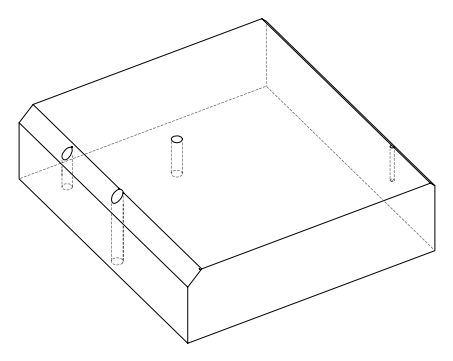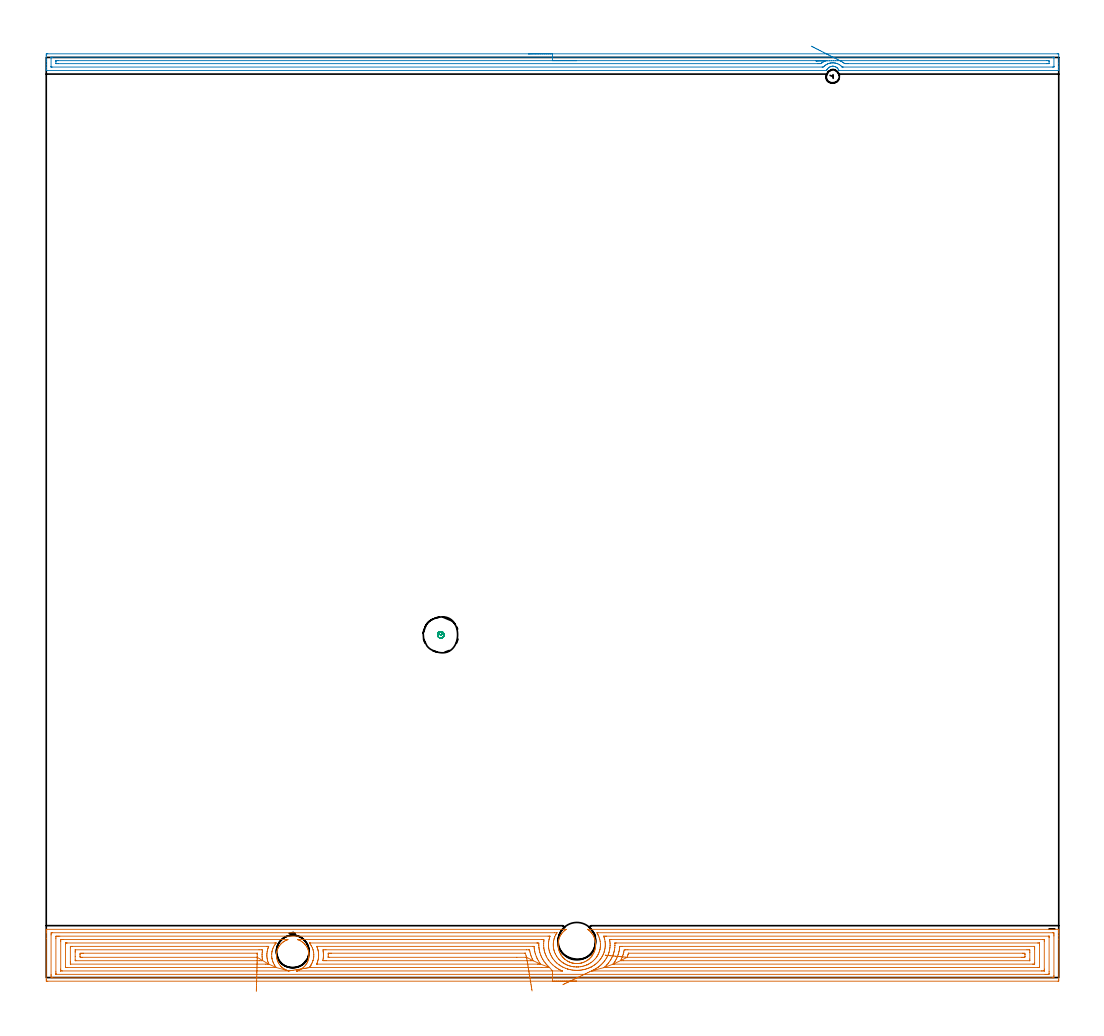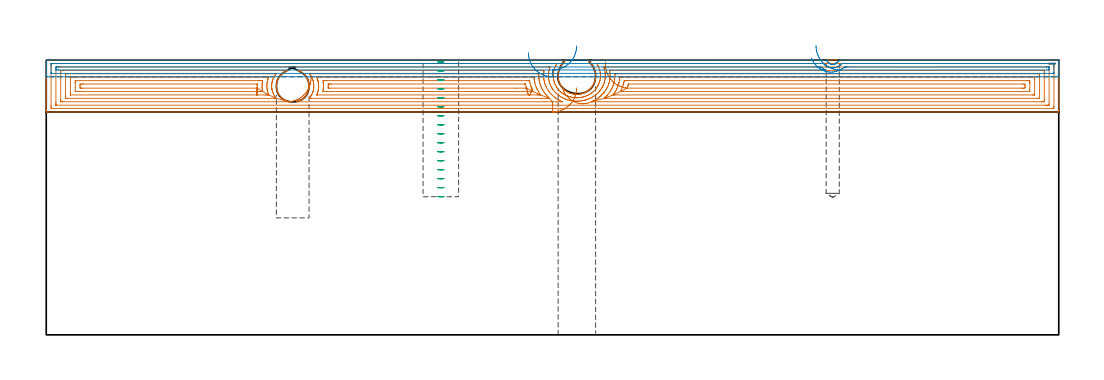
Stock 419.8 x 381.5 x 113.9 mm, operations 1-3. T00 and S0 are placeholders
(PLAN: 10 operations, 6 tool changes, 40.1 min)
(1 AREA_MILL | FG_CHAMFER_SURFACE | UGT0205_001 | 26.93 min | 96963 mm3)
(2 AREA_MILL_1 | FG_CHAMFER_SURFACE_1 | UGT0205_001 | 10.37 min | 9987 mm3)
(3 MILL_BLIND_HOLE_FROM_SOLID_MATERIAL | STEP1POCKET | UGT0201_130 | Spiral | 0.83 min | 9604 mm3)
(4 MILL_BLIND_HOLE_FROM_SOLID_MATERIAL_1 | STEP1POCKET_2 | UGT0201_130 | Spiral | 0.55 min | 7842 mm3)
(5 SPOT_DRILL | STEP1HOLE | NXT0321_9005460120000 | 0.03 min | 0 mm3)
(6 SPOT_DRILL_1 | STEP1POCKET_1 | NXT0321_9005460120000 | 0.03 min | 1 mm3)
(7 DRILL_BLIND_HOLE_INTO_CENTER | STEP1HOLE | UGT0301_450 | 0.04 min | 35 mm3)
(8 GUN_DRILL_THROUGH_HOLE | STEP1HOLE | UGT0307_002 | 0.57 min | 2970 mm3)
(9 SPADE_DRILL_TO_ENLARGE_THROUGH_HOLE | STEP1HOLE | UGT0306_006 | 0.49 min | 17273 mm3)
(10 DRILL_BLIND_HOLE_INTO_CENTER_1 | STEP1POCKET_1 | UGT0301_450 | 0.24 min | 1278 mm3)
(TOOL UGT0205_001 | Chamfer Mill 20 x 3 x 45 deg. | D20 FL50 Z2)
(TOOL UGT0201_130 | Carbide End Mill 12.0 | D12 FL15 Z4)
(TOOL NXT0321_9005460120000 | NC Spot Drill, 142deg, 12mm, Carbide, Uncoated | D12 PA142 FL30 Z2)
(TOOL UGT0301_450 | Carbide Drill 5.5 mm | D5.5 PA118 FL57 Z2)
(TOOL UGT0307_002 | Gun Drill 6 mm | D6 PA130 FL24 Z1)
(TOOL UGT0306_006 | Spade Drill 15.5mm | D15.5 PA132 FL10 Z2)
(OP 1 AREA_MILL)
G17 G21 G94 G90
T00 M6
G54
G17 G0 G90 X219.9 Y-1.5 S1061 M3
G43 Z123.9 H0
Z102.4
G94 G1 X219.862 Z101.528 F250.
X219.748 Z100.664
X219.559 Z99.812
X219.297 Z98.98
X218.963 Z98.174
X218.56 Z97.4
X218.092 Z96.664
X217.56 Z95.972
X216.971 Z95.329
X216.328 Z94.74
X215.636 Z94.209
X214.9 Z93.74
X214.126 Z93.337
X213.32 Z93.003
X212.488 Z92.741
X211.637 Z92.552
X210.772 Z92.438
X209.9 Z92.4
X0.631
X0.093 Y-1.495 Z92.403
X0.008 Y-1.492 Z92.406
X0. Y-0.96 Z92.938
Y16.169 Z110.065
Y18.572 Z112.467
Y19.304 Z113.203
Y19.555 Z113.454
X0.007 Y19.962 Z113.853
X0.01 Y19.997 Z113.888
X0.184 Y20. Z113.9
X215.266
X215.483 Y19.995 Z113.891
X215.499 Y19.982 Z113.877
X215.476 Y19.955 Z113.85
X215.266 Y19.796 Z113.696
X215.114 Y19.679 Z113.579
X214.816 Y19.427 Z113.327
X214.668 Y19.289 Z113.189
X214.519 Y19.148 Z113.048
X214.37 Y18.994 Z112.894
X214.052 Y18.635 Z112.535
X213.756 Y18.263 Z112.163
X213.476 Y17.868 Z111.768
X213.187 Y17.379 Z111.279
X212.961 Y16.941 Z110.841
X212.767 Y16.495 Z110.395
X212.582 Y16.003 Z109.903
X212.471 Y15.611 Z109.511
X212.367 Y15.171 Z109.071
X212.289 Y14.727 Z108.627
X212.238 Y14.286 Z108.186
X212.212 Y13.844 Z107.744
X212.211 Y13.401 Z107.301
X212.235 Y12.96 Z106.86
X212.283 Y12.517 Z106.417
X212.358 Y12.076 Z105.976
X212.46 Y11.634 Z105.534
X212.583 Y11.193 Z105.093
X212.75 Y10.747 Z104.647
X212.938 Y10.308 Z104.208
X213.164 Y9.861 Z103.761
X213.416 Y9.424 Z103.324
X213.476 Y9.33 Z103.23
X213.763 Y8.93 Z102.829
X214.069 Y8.542 Z102.439
X214.216 Y8.374 Z102.269
X214.227 Y8.362 Z102.258
X214.37 Y8.207 Z102.105
X214.669 Y7.918 Z101.813
X214.819 Y7.781 Z101.678
X214.954 Y7.657 Z101.555
X215.037 Y7.588 Z101.487
X215.107 Y7.53 Z101.429
X215.179 Y7.474 Z101.372
X215.263 Y7.408 Z101.307
X215.705 Y7.102 Z101.
X216.157 Y6.816 Z100.714
X216.234 Y6.773 Z100.672
X216.606 Y6.587 Z100.487
X216.639 Y6.571 Z100.47
X216.937 Y6.439 Z100.336
X217.051 Y6.387 Z100.285
X217.496 Y6.222 Z100.12
X217.681 Y6.165 Z100.064
X217.753 Y6.143 Z100.042
X217.949 Y6.086 Z99.978
X218.321 Y5.995 Z99.891
X218.391 Y5.978 Z99.875
X218.527 Y5.951 Z99.849
X218.843 Y5.891 Z99.786
X219.288 Y5.841 Z99.74
X219.733 Y5.813 Z99.71
X219.925 Z99.704
X219.944 Z99.703
X220.036 Y5.812
X220.04
X220.18 Y5.81 Z99.707
X220.437 Y5.826 Z99.718
X220.5 Y5.829 Z99.723
X220.627 Y5.837 Z99.729
X220.632
X221.155 Y5.891 Z99.786
X221.208 Y5.901 Z99.795
X221.521 Y5.961 Z99.853
X221.826 Y6.032 Z99.924
X221.969 Y6.064 Z99.958
X222.127 Y6.108 Z100.007
X222.42 Y6.195 Z100.09
X222.796 Y6.329 Z100.229
X222.865 Y6.354 Z100.253
X223.309 Y6.545 Z100.443
X223.537 Y6.66 Z100.559
X223.762 Y6.774 Z100.671
X224.203 Y7.036 Z100.935
X224.616 Y7.326 Z101.224
X224.63 Y7.336 Z101.234
X225.047 Y7.657 Z101.556
X225.096 Y7.699 Z101.598
X225.321 Y7.914 Z101.814
X225.524 Y8.11 Z102.01
X225.933 Y8.541 Z102.44
X225.99 Y8.607 Z102.506
X226.139 Y8.806 Z102.701
X226.27 Y8.98 Z102.872
X226.295 Y9.012 Z102.907
X226.322 Y9.05 Z102.949
X226.576 Y9.425 Z103.324
X226.884 Y9.938 Z103.838
X227.063 Y10.308 Z104.208
X227.25 Y10.747 Z104.647
X227.41 Y11.192 Z105.092
X227.54 Y11.632 Z105.532
X227.642 Y12.076 Z105.976
X227.717 Y12.517 Z106.417
X227.77 Y12.96 Z106.86
X227.778 Y13.049 Z106.949
X227.786 Y13.844 Z107.744
X227.778 Y14.151 Z108.051
X227.751 Y14.44 Z108.34
X227.713 Y14.727 Z108.627
X227.633 Y15.171 Z109.071
X227.528 Y15.611 Z109.511
X227.394 Y16.055 Z109.955
X227.234 Y16.495 Z110.395
X227.068 Y16.882 Z110.782
X226.884 Y17.263 Z111.163
X226.82 Y17.379 Z111.279
X226.544 Y17.826 Z111.726
X226.244 Y18.263 Z112.163
X225.99 Y18.593 Z112.493
X225.74 Y18.874 Z112.774
X225.478 Y19.147 Z113.047
X225.167 Y19.441 Z113.341
X224.992 Y19.589 Z113.489
X224.656 Y19.848 Z113.748
X224.609 Y19.885 Z113.785
X224.511 Y19.969 Z113.862
X224.481 Y19.997 Z113.889
X224.656 Y20. Z113.9
X419.616 Y19.994 Z113.894
X419.653 Z113.893
X419.719 Y19.995 Z113.89
X419.795 Y19.975 Z113.866
X419.8 Y19.973 Z113.864
Y19.555 Z113.454
Y19.304 Z113.203
Y18.572 Z112.467
Y17.318 Z111.215
Y15.908 Z109.804
Y-0.96 Z92.938
X419.798 Y-1.223 Z92.675
X419.79 Y-1.492 Z92.406
X419.519 Y-1.499 Z92.399
X209.9 Y-1.5 Z92.4
Y-0.086 Z93.814
X2.42 Y-0.085 Z93.815
X2.01 Y-0.072 Z93.828
X2.003 Y0.342 Z94.242
X2.001 Y0.816 Z94.716
X2. Y1.233 Z95.133
X2.001 Y17.684 Z111.584
X2.003 Y18.099 Z111.999
X2.01 Y18.572 Z112.472
X2.407 Y18.585 Z112.485
X2.42
X210.78 Y18.586 Z112.486
X211.677 Y18.584 Z112.484
X211.689 Y18.582 Z112.482
X211.726 Y18.572 Z112.472
X211.714 Y18.547 Z112.447
X211.689 Y18.502 Z112.402
X211.387 Y17.983 Z111.883
X211.226 Y17.684 Z111.584
X211.08 Y17.4 Z111.3
X210.812 Y16.796 Z110.696
X210.807 Y16.784 Z110.684
X210.794 Y16.751 Z110.651
X210.584 Y16.117 Z110.017
X210.526 Y15.908 Z109.808
X210.405 Y15.407 Z109.307
X210.336 Y15.021 Z108.921
X210.282 Y14.641 Z108.541
X210.237 Y14.133 Z108.033
X210.222 Y13.814 Z107.714
X210.228 Y13.245 Z107.145
X210.246 Y12.901 Z106.801
X210.306 Y12.357 Z106.257
X210.387 Y11.874 Z105.774
X210.481 Y11.469 Z105.369
X210.568 Y11.144 Z105.044
X210.715 Y10.661 Z104.561
X210.744 Y10.582 Z104.482
X210.794 Y10.448 Z104.348
X211.026 Y9.917 Z103.817
X211.135 Y9.694 Z103.594
X211.514 Y8.979 Z102.879
X211.621 Y8.806 Z102.706
X211.689 Y8.7 Z102.6
X212.024 Y8.246 Z102.146
X212.28 Y7.918 Z101.818
X212.416 Y7.753 Z101.653
X212.583 Y7.563 Z101.463
X212.848 Y7.293 Z101.193
X213.121 Y7.03 Z100.93
X213.477 Y6.712 Z100.612
X213.795 Y6.458 Z100.358
X214.237 Y6.143 Z100.043
X214.372 Y6.052 Z99.952
X214.633 Y5.883 Z99.783
X215.091 Y5.621 Z99.521
X215.266 Y5.529 Z99.429
X215.377 Y5.475 Z99.375
X215.853 Y5.255 Z99.155
X216.16 Y5.128 Z99.028
X216.37 Y5.046 Z98.946
X217.054 Y4.822 Z98.722
X217.254 Y4.763 Z98.663
X217.818 Y4.628 Z98.528
X217.949 Y4.6 Z98.5
X218.319 Y4.531 Z98.431
X218.738 Y4.471 Z98.371
X218.794 Y4.464 Z98.364
X218.843 Y4.46 Z98.36
X219.705 Y4.4 Z98.3
X219.737 Y4.399 Z98.299
X220.171 Y4.401 Z98.301
X220.585 Y4.414 Z98.314
X220.632 Y4.417 Z98.317
X221.401 Y4.491 Z98.391
X221.526 Y4.506 Z98.406
X222.162 Y4.624 Z98.524
X222.279 Y4.648 Z98.548
X222.42 Y4.683 Z98.583
X222.875 Y4.803 Z98.703
X223.315 Y4.935 Z98.835
X223.55 Y5.021 Z98.921
X224.157 Y5.255 Z99.155
X224.2 Y5.273 Z99.173
X224.209 Y5.277 Z99.177
X224.792 Y5.564 Z99.464
X225.103 Y5.731 Z99.631
X225.362 Y5.886 Z99.786
X225.761 Y6.143 Z100.043
X225.901 Y6.238 Z100.138
X225.998 Y6.307 Z100.207
X226.408 Y6.623 Z100.523
X226.567 Y6.748 Z100.648
X226.884 Y7.03 Z100.93
X226.892 Y7.038 Z100.938
X227.328 Y7.485 Z101.385
X227.735 Y7.918 Z101.818
X227.751 Y7.936 Z101.836
X227.759 Y7.946 Z101.846
X227.786 Y7.982 Z101.882
X228.131 Y8.463 Z102.363
X228.364 Y8.806 Z102.706
X228.487 Y8.998 Z102.898
X228.681 Y9.317 Z103.217
X228.81 Y9.565 Z103.465
X228.871 Y9.694 Z103.594
X229.086 Y10.179 Z104.079
X229.244 Y10.582 Z104.482
X229.331 Y10.824 Z104.724
X229.526 Y11.469 Z105.369
X229.536 Y11.508 Z105.408
X229.575 Y11.671 Z105.571
X229.682 Y12.251 Z106.151
X229.695 Y12.357 Z106.257
X229.769 Y13.052 Z106.952
X229.773 Y13.245 Z107.145
X229.778 Y13.932 Z107.832
X229.769 Y14.133 Z108.033
X229.693 Y14.904 Z108.804
X229.672 Y15.021 Z108.921
X229.575 Y15.529 Z109.429
X229.477 Y15.908 Z109.808
X229.44 Y16.042 Z109.942
X229.179 Y16.796 Z110.696
X228.894 Y17.472 Z111.372
X228.787 Y17.684 Z111.584
X228.681 Y17.889 Z111.789
X228.266 Y18.572 Z112.472
X228.667 Y18.585 Z112.485
X228.681
X417.372 Y18.579 Z112.479
X417.79 Y18.572 Z112.472
X417.797 Y18.158 Z112.058
X417.799 Y17.684 Z111.584
X417.8 Y17.267 Z111.167
X417.799 Y0.816 Z94.716
X417.797 Y0.401 Z94.301
X417.79 Y-0.072 Z93.828
X417.393 Y-0.085 Z93.815
X417.38
X209.9 Y-0.086 Z93.814
Y1.328 Z95.228
X4.209 Y1.329 Z95.229
X4.083 Y1.331 Z95.231
X4.038 Y1.333 Z95.233
X4.019 Y1.335 Z95.235
X4.01 Y1.359 Z95.259
X4.005 Y1.497 Z95.397
X4.002 Y1.704 Z95.604
X4. Y1.911 Z95.811
Y2.591 Z96.491
Y16.115 Z110.015
X4.005 Y16.796 Z110.696
X4.009 Y16.994 Z110.894
X4.029 Y17.165 Z111.065
X4.209 Y17.167 Z111.067
X4.726 Y17.17 Z111.07
X5.103 Y17.171 Z111.071
X5.619
X208.111
X208.63 Y17.169 Z111.069
X208.765 Y17.167 Z111.067
X208.869 Y17.163 Z111.063
X208.814 Y16.986 Z110.886
X208.6 Y16.311 Z110.211
X208.497 Y15.908 Z109.808
X208.424 Y15.598 Z109.498
X208.325 Y15.021 Z108.921
X208.298 Y14.836 Z108.736
X208.233 Y14.133 Z108.033
X208.226 Y14.019 Z107.919
X208.225 Y13.245 Z107.145
X208.227 Y13.13 Z107.03
X208.3 Y12.357 Z106.257
X208.325 Y12.146 Z106.046
X208.455 Y11.469 Z105.369
X208.563 Y11.03 Z104.93
X208.698 Y10.582 Z104.482
X208.774 Y10.344 Z104.244
X209.006 Y9.737 Z103.637
X209.024 Y9.694 Z103.594
X209.037 Y9.663 Z103.563
X209.313 Y9.104 Z103.004
X209.473 Y8.806 Z102.706
X209.626 Y8.528 Z102.428
X209.9 Y8.071 Z101.971
X210.01 Y7.918 Z101.818
X210.344 Y7.472 Z101.372
X210.697 Y7.03 Z100.93
X210.794 Y6.915 Z100.815
X211.174 Y6.519 Z100.419
X211.563 Y6.143 Z100.043
X211.689 Y6.029 Z99.929
X212.404 Y5.432 Z99.332
X212.583 Y5.307 Z99.207
X212.659 Y5.255 Z99.155
X213.152 Y4.931 Z98.831
X213.477 Y4.731 Z98.631
X214.133 Y4.367 Z98.267
X214.372 Y4.249 Z98.149
X214.598 Y4.142 Z98.042
X215.266 Y3.862 Z97.762
X216.052 Y3.586 Z97.486
X216.16 Y3.552 Z97.452
X216.398 Y3.479 Z97.379
X217.054 Y3.318 Z97.218
X217.266 Y3.269 Z97.169
X217.949 Y3.141 Z97.041
X218.341 Y3.09 Z96.99
X218.843 Y3.044 Z96.944
X219.315 Y3.011 Z96.911
X219.737 Y2.99 Z96.89
X220.233 Y2.987 Z96.887
X220.632 Y3.004 Z96.904
X221.078 Y3.036 Z96.936
X221.526 Y3.077 Z96.977
X221.893 Y3.115 Z97.015
X222.42 Y3.21 Z97.11
X222.649 Y3.253 Z97.153
X223.315 Y3.406 Z97.306
X223.374 Y3.42 Z97.32
X223.598 Y3.479 Z97.379
X224.064 Y3.623 Z97.523
X224.209 Y3.671 Z97.571
X224.717 Y3.863 Z97.763
X225.103 Y4.016 Z97.916
X225.349 Y4.123 Z98.023
X225.875 Y4.367 Z98.267
X225.957 Y4.408 Z98.308
X225.998 Y4.429 Z98.329
X226.526 Y4.73 Z98.63
X226.892 Y4.957 Z98.857
X227.072 Y5.076 Z98.976
X227.333 Y5.255 Z99.155
X227.594 Y5.445 Z99.345
X227.786 Y5.59 Z99.49
X228.095 Y5.836 Z99.736
X228.43 Y6.143 Z100.043
X228.681 Y6.383 Z100.283
X229.002 Y6.711 Z100.611
X229.299 Y7.03 Z100.93
X229.428 Y7.176 Z101.076
X229.575 Y7.354 Z101.254
X229.814 Y7.681 Z101.581
X229.981 Y7.918 Z101.818
X230.177 Y8.208 Z102.108
X230.469 Y8.672 Z102.572
X230.518 Y8.757 Z102.657
X230.544 Y8.806 Z102.706
X230.814 Y9.352 Z103.252
X230.967 Y9.694 Z103.594
X231.081 Y9.974 Z103.874
X231.309 Y10.582 Z104.482
X231.323 Y10.622 Z104.522
X231.363 Y10.758 Z104.658
X231.513 Y11.321 Z105.221
X231.546 Y11.469 Z105.369
X231.658 Y12.064 Z105.964
X231.7 Y12.357 Z106.257
X231.754 Y12.858 Z106.758
X231.77 Y13.245 Z107.145
X231.777 Y13.723 Z107.623
X231.769 Y14.133 Z108.033
X231.723 Y14.663 Z108.563
X231.681 Y15.021 Z108.921
X231.552 Y15.721 Z109.621
X231.505 Y15.908 Z109.808
X231.363 Y16.439 Z110.339
X231.245 Y16.796 Z110.696
X231.188 Y16.971 Z110.871
X231.16 Y17.079 Z110.979
X231.139 Y17.165 Z111.065
X231.175 Y17.166 Z111.066
X231.363 Y17.169 Z111.069
X231.88 Y17.171 Z111.071
X232.258
X415.715 Y17.165 Z111.065
X415.76 Y17.164 Z111.064
X415.784 Y17.161 Z111.061
X415.79 Y17.16 Z111.06
X415.792 Y17.141 Z111.041
X415.797 Y17.003 Z110.903
X415.799 Y16.796 Z110.696
X415.8 Y16.589 Z110.489
Y2.385 Z96.285
X415.795 Y1.704 Z95.604
X415.791 Y1.505 Z95.405
X415.771 Y1.335 Z95.235
X415.591 Y1.333 Z95.233
X415.074 Y1.33 Z95.23
X414.697 Y1.329 Z95.229
X414.181
X209.9 Y1.328 Z95.228
Y2.743 Z96.643
X104.077
X103.924 Y2.744 Z96.641
X103.829 Z96.642
X103.787 Y2.745 Z96.643
X103.819 Y2.761 Z96.658
X103.924 Y2.787 Z96.683
X103.974 Y2.798 Z96.695
X104.025 Y2.813 Z96.711
X104.419 Y2.934 Z96.831
X104.58 Y2.996 Z96.893
X104.793 Y3.078 Z96.974
X104.819 Y3.09 Z96.985
X105.051 Y3.189 Z97.089
X105.16 Y3.237 Z97.137
X105.266 Y3.291 Z97.19
X105.313 Y3.315 Z97.214
X105.765 Y3.583 Z97.48
X106.207 Y3.876 Z97.774
X106.522 Y4.121 Z98.02
X106.818 Y4.386 Z98.284
X107.101 Y4.662 Z98.561
X107.397 Y5.005 Z98.905
X107.708 Y5.416 Z99.316
X107.995 Y5.84 Z99.74
X108.022 Y5.889 Z99.789
X108.248 Y6.327 Z100.227
X108.449 Y6.773 Z100.673
X108.609 Y7.212 Z101.112
X108.738 Y7.656 Z101.556
X108.822 Y8.032 Z101.932
X108.889 Y8.41 Z102.31
X108.903 Y8.54 Z102.44
X108.934 Y8.982 Z102.882
X108.941 Y9.424 Z103.324
X108.923 Y9.808 Z103.708
X108.889 Y10.19 Z104.09
X108.87 Y10.308 Z104.208
X108.783 Y10.752 Z104.652
X108.67 Y11.192 Z105.092
X108.522 Y11.637 Z105.537
X108.344 Y12.076 Z105.976
X108.178 Y12.421 Z106.321
X107.995 Y12.76 Z106.66
X107.865 Y12.96 Z106.86
X107.54 Y13.41 Z107.31
X107.187 Y13.844 Z107.744
X107.101 Y13.94 Z107.84
X106.665 Y14.346 Z108.246
X106.21 Y14.727 Z108.627
X105.766 Y15.018 Z108.918
X105.313 Y15.282 Z109.182
X104.953 Y15.455 Z109.355
X104.586 Y15.611 Z109.511
X104.419 Y15.67 Z109.57
X104.371 Y15.686 Z109.586
X104.177 Y15.75 Z109.65
X104.371 Y15.756 Z109.656
X104.402 Y15.757 Z109.657
X205.581
X206.211 Y15.752 Z109.652
X206.323 Y15.75 Z109.65
X206.36 Y15.426 Z109.326
X206.307 Y15.021 Z108.921
X206.234 Y14.221 Z108.121
X206.231 Y14.133 Z108.033
X206.222 Y13.346 Z107.246
X206.226 Y13.245 Z107.145
X206.284 Y12.396 Z106.296
X206.288 Y12.357 Z106.257
X206.323 Y12.042 Z105.942
X206.43 Y11.469 Z105.369
X206.456 Y11.337 Z105.237
X206.653 Y10.582 Z104.482
X206.794 Y10.114 Z104.014
X206.955 Y9.694 Z103.594
X207.217 Y9.058 Z102.958
X207.337 Y8.806 Z102.706
X207.449 Y8.576 Z102.476
X207.82 Y7.918 Z101.818
X208.111 Y7.445 Z101.345
X208.414 Y7.03 Z100.93
X209.006 Y6.273 Z100.173
X209.123 Y6.143 Z100.043
X209.502 Y5.743 Z99.643
X209.9 Y5.35 Z99.25
X210.006 Y5.255 Z99.155
X210.794 Y4.597 Z98.497
X211.095 Y4.367 Z98.267
X211.689 Y3.963 Z97.863
X211.986 Y3.774 Z97.674
X212.481 Y3.479 Z97.379
X212.583 Y3.421 Z97.321
X212.716 Y3.348 Z97.248
X212.979 Y3.213 Z97.113
X213.477 Y2.973 Z96.873
X213.948 Y2.757 Z96.657
X213.96 Y2.749 Z96.649
X213.93 Y2.747 Z96.647
X213.859 Y2.745 Z96.645
X213.477 Y2.743 Z96.643
X213.325
X209.9
X208.656 Y4.164 Z98.064
X208.535 Y4.161 Z98.061
X208.322 Y4.158 Z98.058
X205.428 Y4.157 Z98.057
X109.737
X109.051 Y4.16 Z98.06
X109.047 Y4.163 Z98.063
X109.036 Y4.176 Z98.076
X109.178 Y4.367 Z98.267
X109.414 Y4.688 Z98.588
X109.737 Y5.14 Z99.04
X109.783 Y5.21 Z99.11
X109.808 Y5.255 Z99.155
X110.091 Y5.792 Z99.692
X110.254 Y6.143 Z100.043
X110.369 Y6.403 Z100.303
X110.596 Y7.03 Z100.93
X110.605 Y7.057 Z100.957
X110.632 Y7.147 Z101.047
X110.781 Y7.77 Z101.67
X110.81 Y7.918 Z101.818
X110.864 Y8.242 Z102.142
X110.898 Y8.542 Z102.442
X110.914 Y8.806 Z102.706
X110.93 Y9.397 Z103.297
X110.919 Y9.694 Z103.594
X110.867 Y10.348 Z104.248
X110.826 Y10.582 Z104.482
X110.632 Y11.468 Z105.368
X110.631 Y11.469 Z105.369
X110.445 Y11.999 Z105.899
X110.3 Y12.357 Z106.257
X110.025 Y12.959 Z106.859
X109.863 Y13.245 Z107.145
X109.737 Y13.453 Z107.353
X109.249 Y14.133 Z108.033
X109.141 Y14.282 Z108.182
X109.106 Y14.333 Z108.233
X109.105 Y14.336 Z108.236
X109.122 Y14.338 Z108.238
X109.173 Y14.341 Z108.241
X109.314 Y14.343 Z108.243
X109.526
X203.429 Y14.342 Z108.242
X203.64 Y14.34 Z108.24
X203.851 Y14.336 Z108.236
X204.226 Y14.323 Z108.223
X204.225 Y14.133 Z108.033
X204.224 Y13.553 Z107.453
X204.228 Y13.245 Z107.145
X204.266 Y12.623 Z106.523
X204.292 Y12.357 Z106.257
X204.328 Y12.021 Z105.921
X204.387 Y11.616 Z105.516
X204.415 Y11.469 Z105.369
X204.534 Y10.891 Z104.791
X204.613 Y10.582 Z104.482
X204.64 Y10.476 Z104.376
X204.886 Y9.694 Z103.594
X205.097 Y9.135 Z103.035
X205.24 Y8.806 Z102.706
X205.428 Y8.385 Z102.285
X205.674 Y7.918 Z101.818
X205.903 Y7.502 Z101.402
X206.185 Y7.03 Z100.93
X206.323 Y6.811 Z100.711
X206.824 Y6.143 Z100.043
X207.217 Y5.642 Z99.542
X207.558 Y5.255 Z99.155
X208.111 Y4.69 Z98.59
X208.656 Y4.164 Z98.064
X204.95 Y5.578 Z99.478
X204.822 Y5.576 Z99.476
X204.534 Y5.573 Z99.473
X204.215 Y5.571 Z99.471
X203.64
X112.42 Y5.572 Z99.472
X112.228 Y5.573 Z99.473
X112.159 Y5.575 Z99.475
X112.131 Y5.577 Z99.477
X112.366 Y6.196 Z100.096
X112.42 Y6.35 Z100.25
X112.583 Y6.868 Z100.768
X112.627 Y7.03 Z100.93
X112.76 Y7.581 Z101.481
X112.823 Y7.918 Z101.818
X112.882 Y8.348 Z102.248
X112.915 Y8.806 Z102.706
X112.926 Y9.192 Z103.092
X112.92 Y9.694 Z103.594
X112.891 Y10.114 Z104.014
X112.84 Y10.582 Z104.482
X112.724 Y11.168 Z105.068
X112.651 Y11.469 Z105.369
X112.603 Y11.66 Z105.56
X112.42 Y12.267 Z106.167
X112.388 Y12.357 Z106.257
X112.37 Y12.407 Z106.307
X112.272 Y12.652 Z106.552
X112.163 Y12.924 Z106.824
X112.17 Y12.925 Z106.825
X112.204 Y12.927 Z106.827
X112.276 Y12.928 Z106.828
X112.42 Y12.929 Z106.829
X201.851 Y12.928 Z106.828
X202.172 Y12.927 Z106.827
X202.215 Y12.924 Z106.824
X202.229 Y12.921 Z106.821
X202.232 Y12.912 Z106.812
X202.242 Y12.857 Z106.757
X202.289 Y12.357 Z106.257
X202.338 Y11.874 Z105.774
X202.404 Y11.469 Z105.369
X202.537 Y10.789 Z104.689
X202.588 Y10.582 Z104.482
X202.746 Y9.975 Z103.875
X202.831 Y9.694 Z103.594
X202.87 Y9.57 Z103.47
X203.158 Y8.806 Z102.706
X203.454 Y8.103 Z102.003
X203.542 Y7.918 Z101.818
X203.64 Y7.72 Z101.62
X204.016 Y7.03 Z100.93
X204.534 Y6.165 Z100.065
X204.55 Y6.143 Z100.043
X204.593 Y6.084 Z99.984
X204.95 Y5.578 Z99.478
X201.874 Y7. Z100.9
X201.851 Y6.992 Z100.892
X201.002 Y6.986 Z100.886
X200.957 Y6.985 Z100.885
X115.997
X115.146 Y6.988 Z100.888
X115.103 Y6.991 Z100.891
X114.675 Y7.03 Z100.93
X114.743 Y7.388 Z101.288
X114.832 Y7.918 Z101.818
X114.864 Y8.155 Z102.055
X114.915 Y8.806 Z102.706
X114.924 Y8.984 Z102.884
X114.92 Y9.694 Z103.594
X114.913 Y9.883 Z103.783
X114.846 Y10.582 Z104.482
X114.804 Y10.879 Z104.779
X114.694 Y11.469 Z105.369
X115.063 Y11.509 Z105.409
X115.103 Y11.511 Z105.411
X115.952 Y11.515 Z105.415
X199.168
X200.021 Y11.511 Z105.411
X200.063 Y11.508 Z105.408
X200.371 Y11.469 Z105.369
X200.454 Y11.081 Z104.981
X200.565 Y10.582 Z104.482
X200.725 Y9.924 Z103.824
X200.793 Y9.694 Z103.594
X200.957 Y9.152 Z103.052
X201.083 Y8.806 Z102.706
X201.156 Y8.608 Z102.508
X201.451 Y7.918 Z101.818
X201.574 Y7.636 Z101.536
X201.851 Y7.061 Z100.961
X201.874 Y7. Z100.9
X199.151 Y8.41 Z102.31
X199.144 Y8.406 Z102.306
X199.093 Y8.404 Z102.304
X198.682 Y8.401 Z102.301
X195.106 Y8.4 Z102.3
X117.301
X117.051 Y8.402 Z102.302
X116.93 Y8.405 Z102.305
X116.911 Y8.406 Z102.306
X116.908 Y8.423 Z102.323
X116.907 Y8.479 Z102.379
X116.912 Y8.584 Z102.484
X116.923 Y8.775 Z102.675
X116.924 Y8.806 Z102.706
X116.929 Y9.657 Z103.557
X116.915 Y10.02 Z103.92
Y10.075 Z103.975
X116.921 Y10.094 Z103.994
X116.968 Y10.095 Z103.995
X117.378 Y10.099 Z103.999
X117.786 Y10.1 Z104.
X118.271
X198.41
X198.52 Y10.099 Z103.999
X198.592 Y10.096 Z103.996
X198.628 Y10.094 Z103.994
X198.643 Y10.068 Z103.968
X198.949 Y9.024 Z102.924
X199.131 Y8.486 Z102.386
X199.149 Y8.422 Z102.322
X199.151 Y8.41 Z102.31
X199.256 Y7.771 Z101.725
X199.368 Y7.085 Z101.198
X199.487 Y6.356 Z100.734
X199.612 Y5.589 Z100.337
X199.742 Y4.792 Z100.008
X199.877 Y3.969 Z99.751
X200.014 Y3.127 Z99.568
X200.154 Y2.273 Z99.46
X200.295 Y1.413 Z99.428
X200.435 Y0.553 Z99.471
X200.574 Y-0.3 Z99.591
X200.711 Y-1.14 Z99.785
X200.845 Y-1.959 Z100.053
X200.975 Y-2.752 Z100.392
X201.099 Y-3.513 Z100.8
X201.217 Y-4.236 Z101.274
X201.328 Y-4.916 Z101.81
X201.431 Y-5.547 Z102.403
G0 X214.19 Y-2.95 Z101.849
G1 X214.534 Y-2.784 Z101.065
X214.938 Y-2.59 Z100.316
X215.399 Y-2.368 Z99.61
X215.914 Y-2.12 Z98.951
X216.479 Y-1.849 Z98.344
X217.09 Y-1.555 Z97.794
X217.741 Y-1.242 Z97.306
X218.428 Y-0.911 Z96.882
X219.146 Y-0.566 Z96.526
X219.889 Y-0.209 Z96.241
X220.652 Y0.158 Z96.029
X221.428 Y0.532 Z95.892
X222.212 Y0.909 Z95.83
X222.998 Y1.287 Z95.844
X223.78 Y1.663 Z95.934
X224.552 Y2.034 Z96.1
X225.308 Y2.398 Z96.339
X226.042 Y2.751 Z96.651
X226.07 Y2.765 Z96.665
X226.205 Y2.827 Z96.727
X226.409 Y2.919 Z96.819
X226.514 Y2.967 Z96.867
X226.704 Y3.057 Z96.957
X226.892 Y3.148 Z97.048
X227.113 Y3.26 Z97.16
X227.524 Y3.479 Z97.379
X227.692 Y3.573 Z97.473
X227.786 Y3.629 Z97.529
X228.241 Y3.916 Z97.816
X228.681 Y4.205 Z98.105
X228.776 Y4.272 Z98.172
X228.906 Y4.367 Z98.267
X229.284 Y4.656 Z98.556
X229.575 Y4.884 Z98.784
X229.774 Y5.058 Z98.958
X229.99 Y5.255 Z99.155
X230.234 Y5.488 Z99.388
X230.469 Y5.719 Z99.619
X230.677 Y5.936 Z99.836
X230.869 Y6.143 Z100.043
X231.102 Y6.402 Z100.302
X231.363 Y6.721 Z100.621
X231.496 Y6.899 Z100.799
X231.591 Y7.03 Z100.93
X231.862 Y7.423 Z101.323
X232.186 Y7.918 Z101.818
X232.214 Y7.962 Z101.862
X232.258 Y8.035 Z101.935
X232.527 Y8.539 Z102.439
X232.662 Y8.806 Z102.706
X232.816 Y9.139 Z103.039
X233.05 Y9.694 Z103.594
X233.079 Y9.766 Z103.666
X233.152 Y9.964 Z103.864
X233.304 Y10.431 Z104.331
X233.347 Y10.582 Z104.482
X233.493 Y11.131 Z105.031
X233.563 Y11.469 Z105.369
X233.64 Y11.873 Z105.773
X233.705 Y12.357 Z106.257
X233.739 Y12.663 Z106.563
X233.77 Y13.245 Z107.145
X233.776 Y13.513 Z107.413
X233.769 Y14.133 Z108.033
X233.75 Y14.428 Z108.328
X233.686 Y15.021 Z108.921
X233.629 Y15.435 Z109.335
X233.605 Y15.619 Z109.519
X233.593 Y15.75 Z109.65
X234.199 Y15.757 Z109.657
X413.067 Y15.751 Z109.651
X413.691 Y15.746 Z109.646
X413.758 Y15.744 Z109.644
X413.79 Y15.735 Z109.635
X413.792 Y15.684 Z109.584
X413.796 Y15.464 Z109.364
X413.8 Y15.023 Z108.923
Y3.482 Z97.382
X413.797 Y3.037 Z96.937
X413.793 Y2.816 Z96.716
X413.79 Y2.762 Z96.662
X413.781 Y2.749 Z96.649
X413.756 Y2.748 Z96.648
X413.648 Y2.745 Z96.645
X412.908 Y2.743 Z96.643
X412.756
X226.74
X226.361 Y2.744 Z96.644
X226.165 Y2.746 Z96.646
X226.063 Y2.749 Z96.649
X226.042 Y2.751 Z96.651
X231.35 Y4.163 Z98.063
X231.355 Y4.175 Z98.075
X231.363 Y4.188 Z98.088
X231.456 Y4.275 Z98.175
X231.552 Y4.367 Z98.267
X231.908 Y4.714 Z98.614
X232.258 Y5.059 Z98.959
X232.354 Y5.159 Z99.059
X232.442 Y5.255 Z99.155
X232.776 Y5.628 Z99.528
X233.152 Y6.083 Z99.983
X233.178 Y6.117 Z100.017
X233.196 Y6.143 Z100.043
X233.545 Y6.64 Z100.54
X233.81 Y7.03 Z100.93
X233.904 Y7.172 Z101.072
X234.046 Y7.399 Z101.299
X234.234 Y7.732 Z101.632
X234.334 Y7.918 Z101.818
X234.539 Y8.317 Z102.217
X234.766 Y8.806 Z102.706
X234.819 Y8.927 Z102.827
X234.941 Y9.218 Z103.118
X235.069 Y9.566 Z103.466
X235.112 Y9.694 Z103.594
X235.286 Y10.239 Z104.139
X235.381 Y10.582 Z104.482
X235.475 Y10.939 Z104.839
X235.584 Y11.469 Z105.369
X235.623 Y11.68 Z105.58
X235.716 Y12.357 Z106.257
X235.728 Y12.463 Z106.363
X235.777 Y13.245 Z107.145
X235.779 Y13.301 Z107.201
X235.778 Y14.133 Z108.033
Y14.189 Z108.089
X235.783 Y14.256 Z108.156
X235.791 Y14.336 Z108.236
X235.835 Y14.337 Z108.237
X236.519 Y14.342 Z108.242
X411.12 Y14.337 Z108.237
X411.325 Y14.336 Z108.236
X411.736 Y14.331 Z108.231
X411.785 Y14.33 Z108.23
X411.79 Y14.32 Z108.22
X411.795 Y14.288 Z108.188
X411.798 Y14.229 Z108.129
X411.799 Y14.133 Z108.033
X411.8 Y13.458 Z107.358
X411.799 Y4.58 Z98.48
X411.796 Y4.367 Z98.267
X411.79 Y4.199 Z98.099
X411.788 Y4.164 Z98.064
X411.684 Y4.161 Z98.061
X411.543 Y4.159 Z98.059
X411.331 Y4.157 Z98.057
X411.12
X231.575
X231.385 Y4.159 Z98.059
X231.363 Y4.161 Z98.061
X231.35 Y4.163 Z98.063
X235.05 Y5.578 Z99.478
X235.076 Y5.622 Z99.522
X235.129 Y5.703 Z99.603
X235.232 Y5.854 Z99.754
X235.429 Y6.143 Z100.043
X235.591 Y6.385 Z100.285
X235.835 Y6.761 Z100.661
X235.936 Y6.931 Z100.831
X235.992 Y7.03 Z100.93
X236.249 Y7.507 Z101.407
X236.459 Y7.918 Z101.818
X236.547 Y8.1 Z102.
X236.729 Y8.502 Z102.402
X236.817 Y8.719 Z102.619
X236.851 Y8.806 Z102.706
X237.055 Y9.371 Z103.271
X237.162 Y9.694 Z103.594
X237.27 Y10.045 Z103.945
X237.418 Y10.582 Z104.482
X237.459 Y10.745 Z104.645
X237.609 Y11.469 Z105.369
X237.611 Y11.482 Z105.382
X237.624 Y11.558 Z105.458
X237.715 Y12.267 Z106.167
X237.772 Y12.913 Z106.813
X237.949 Y12.922 Z106.822
X238.518 Y12.926 Z106.826
X238.837 Y12.928 Z106.828
X409.656 Y12.922 Z106.822
X409.737 Y12.921 Z106.821
X409.776 Y12.918 Z106.818
X409.789 Y12.916 Z106.816
X409.791 Y12.907 Z106.807
X409.798 Y12.782 Z106.682
X409.8 Y12.357 Z106.257
Y11.892 Z105.792
Y6.143 Z100.043
X409.798 Y5.679 Z99.579
X409.793 Y5.611 Z99.511
X409.789 Y5.578 Z99.478
X409.762 Y5.576 Z99.476
X409.619 Y5.574 Z99.474
X409.331 Y5.572 Z99.472
X409.012 Y5.571 Z99.471
X235.516
X235.241 Y5.573 Z99.473
X235.05 Y5.578 Z99.478
X238.153 Y7.03 Z100.93
X238.269 Y7.278 Z101.178
X238.518 Y7.808 Z101.708
X238.552 Y7.885 Z101.785
X238.566 Y7.918 Z101.818
X238.807 Y8.519 Z102.419
X238.915 Y8.806 Z102.706
X239.043 Y9.172 Z103.072
X239.212 Y9.694 Z103.594
X239.258 Y9.847 Z103.747
X239.412 Y10.406 Z104.306
X239.445 Y10.549 Z104.449
X239.452 Y10.582 Z104.482
X239.594 Y11.289 Z105.189
X239.631 Y11.469 Z105.369
X240.265 Y11.511 Z105.411
X240.307 Y11.512 Z105.412
X241.156 Y11.514 Z105.414
X406.648 Y11.509 Z105.409
X407.506 Y11.505 Z105.405
X407.542 Y11.502 Z105.402
X407.79 Y11.469 Z105.369
X407.796 Y11.218 Z105.118
X407.799 Y10.582 Z104.482
X407.8 Y10.326 Z104.226
X407.799 Y7.663 Z101.563
X407.792 Y7.03 Z100.93
X407.79 Y7.001 Z100.901
X407.78 Y6.992 Z100.892
X407.724 Y6.989 Z100.889
X407.633 Y6.986 Z100.886
X239.412 Y6.985 Z100.885
X238.56 Y6.988 Z100.888
X238.518 Y6.991 Z100.891
X238.153 Y7.03 Z100.93
X240.853 Y8.406 Z102.306
X240.873 Y8.474 Z102.374
X241.036 Y8.97 Z102.87
X241.201 Y9.491 Z103.391
X241.257 Y9.694 Z103.594
X241.364 Y10.059 Z103.959
X241.376 Y10.093 Z103.993
X241.441 Y10.096 Z103.996
X241.55 Y10.099 Z103.999
X404.86 Y10.094 Z103.994
X405.353 Y10.092 Z103.992
X405.754 Y10.087 Z103.987
X405.796 Y9.694 Z103.594
X405.799 Y9.649 Z103.549
Y8.806 Z102.706
X405.797 Y8.763 Z102.663
X405.754 Y8.407 Z102.307
X405.267 Y8.402 Z102.302
X404.86 Y8.4 Z102.3
X404.375
X241.064
X240.955 Y8.401 Z102.301
X240.883 Y8.403 Z102.303
X240.853 Y8.406 Z102.306
X239.992 Y8.486 Z102.425
X239.145 Y8.566 Z102.618
X238.318 Y8.643 Z102.885
X237.517 Y8.717 Z103.223
X236.749 Y8.789 Z103.63
X236.019 Y8.857 Z104.103
X235.333 Y8.921 Z104.637
X234.695 Y8.981 Z105.23
X234.112 Y9.035 Z105.877
X233.587 Y9.084 Z106.572
X233.124 Y9.127 Z107.31
X232.727 Y9.164 Z108.086
X232.399 Y9.195 Z108.894
X232.142 Y9.219 Z109.727
X231.959 Y9.236 Z110.58
X231.85 Y9.246 Z111.445
X231.817 Y9.249 Z112.317
X231.859 Y9.245 Z113.188
G0 Z123.9
X109.778 Y4.244
Z107.328
G1 X109.801 Y4.248 Z106.456
X109.75 Y4.24 Z105.586
X109.624 Y4.219 Z104.723
X109.424 Y4.186 Z103.874
X109.152 Y4.142 Z103.046
X108.81 Y4.086 Z102.246
X108.4 Y4.018 Z101.479
X107.926 Y3.94 Z100.751
X107.391 Y3.853 Z100.067
X106.799 Y3.755 Z99.433
X106.155 Y3.65 Z98.855
X105.464 Y3.536 Z98.335
X104.73 Y3.416 Z97.878
X103.96 Y3.289 Z97.488
X103.16 Y3.158 Z97.167
X102.335 Y3.022 Z96.918
X101.491 Y2.884 Z96.743
X100.636 Y2.743 Z96.643
X6.739
X6.106 Y2.745 Z96.645
X6.035 Y2.747 Z96.647
X6.017 Y2.749 Z96.649
X6.01 Y2.762 Z96.662
X6.007 Y2.816 Z96.716
X6.002 Y3.036 Z96.936
X6. Y3.477 Z97.377
Y15.018 Z108.918
X6.003 Y15.463 Z109.363
X6.007 Y15.684 Z109.584
X6.01 Y15.738 Z109.638
X6.019 Y15.751 Z109.651
X6.044 Y15.752 Z109.652
X6.152 Y15.755 Z109.655
X6.892 Y15.757 Z109.657
X7.044
X99.93
X100.055 Y15.755 Z109.655
X100.222 Y15.75 Z109.65
X100.1 Y15.709 Z109.609
X99.949 Y15.66 Z109.56
X99.814 Y15.611 Z109.511
X99.431 Y15.448 Z109.348
X99.056 Y15.266 Z109.166
X98.617 Y15.008 Z108.908
X98.19 Y14.727 Z108.627
X98.162 Y14.706 Z108.606
X97.704 Y14.318 Z108.218
X97.268 Y13.905 Z107.805
X97.212 Y13.844 Z107.744
X96.86 Y13.41 Z107.31
X96.537 Y12.96 Z106.86
X96.374 Y12.703 Z106.603
X96.059 Y12.076 Z105.976
X95.878 Y11.637 Z105.537
X95.73 Y11.192 Z105.092
X95.617 Y10.752 Z104.652
X95.534 Y10.308 Z104.208
X95.48 Y9.911 Z103.811
X95.46 Y9.424 Z103.324
X95.462 Y9.056 Z102.956
X95.48 Y8.689 Z102.589
X95.497 Y8.54 Z102.44
X95.567 Y8.097 Z101.997
X95.663 Y7.656 Z101.556
X95.791 Y7.212 Z101.112
X95.951 Y6.773 Z100.673
X96.15 Y6.33 Z100.23
X96.378 Y5.889 Z99.789
X96.677 Y5.44 Z99.34
X96.999 Y5.005 Z98.904
X97.13 Y4.849 Z98.748
X97.268 Y4.695 Z98.595
X97.565 Y4.402 Z98.301
X97.664 Y4.313 Z98.212
X97.878 Y4.121 Z98.02
X98.162 Y3.898 Z97.797
X98.603 Y3.602 Z97.501
X99.056 Y3.332 Z97.23
X99.15 Y3.284 Z97.183
X99.24 Y3.238 Z97.136
X99.592 Y3.083 Z96.981
X99.949 Y2.941 Z96.836
X100.394 Y2.805 Z96.705
X100.636 Y2.743 Z96.643
X100.511 Y2.777 Z96.676
X100.394 Y2.805 Z96.705
X100.285 Y2.838 Z96.737
X99.9 Y2.944 Z96.839
X99.761 Y2.98 Z96.879
X99.751 Y2.982 Z96.881
X95.364 Y4.164 Z98.064
X94.958 Y4.159 Z98.059
X94.745 Y4.158 Z98.058
X8.68 Y4.157 Z98.057
X8.469 Y4.159 Z98.059
X8.046 Y4.164 Z98.064
X8.009 Y4.167 Z98.067
X8.006 Y4.179 Z98.079
X8.003 Y4.211 Z98.111
X8.001 Y4.271 Z98.171
X8. Y4.367 Z98.267
X8.001 Y13.92 Z107.82
X8.004 Y14.133 Z108.033
X8.01 Y14.301 Z108.201
X8.012 Y14.336 Z108.236
X8.116 Y14.339 Z108.239
X8.257 Y14.341 Z108.241
X8.469 Y14.343 Z108.243
X8.68
X94.534
X95.218 Y14.342 Z108.242
X95.249 Y14.34 Z108.24
X95.258 Y14.338 Z108.238
X95.286 Y14.326 Z108.226
X94.892 Y13.778 Z107.678
X94.527 Y13.245 Z107.145
X94.237 Y12.653 Z106.553
X94.102 Y12.357 Z106.257
X93.968 Y12.032 Z105.932
X93.778 Y11.469 Z105.369
X93.745 Y11.365 Z105.265
X93.64 Y10.963 Z104.863
X93.58 Y10.641 Z104.541
X93.572 Y10.582 Z104.482
X93.484 Y9.848 Z103.748
X93.475 Y9.694 Z103.594
X93.469 Y9.525 Z103.425
X93.483 Y8.806 Z102.706
X93.513 Y8.431 Z102.331
X93.574 Y7.983 Z101.883
X93.587 Y7.918 Z101.818
X93.64 Y7.659 Z101.559
X93.812 Y7.03 Z100.93
X93.884 Y6.788 Z100.688
X94.032 Y6.398 Z100.298
X94.145 Y6.143 Z100.043
X94.268 Y5.872 Z99.772
X94.534 Y5.346 Z99.246
X94.592 Y5.255 Z99.155
X94.698 Y5.092 Z98.992
X95.364 Y4.164 Z98.064
X92.27 Y5.578 Z99.478
X92.139 Y5.576 Z99.476
X91.851 Y5.573 Z99.473
X91.532 Y5.571 Z99.471
X90.957
X10.15
X10.065 Y5.573 Z99.473
X10.024 Y5.576 Z99.476
X10.011 Y5.578 Z99.478
X10.009 Y5.588 Z99.488
X10.002 Y5.719 Z99.619
X10. Y6.143 Z100.043
Y6.608 Z100.508
Y12.357 Z106.257
X10.002 Y12.821 Z106.721
X10.007 Y12.889 Z106.789
X10.011 Y12.922 Z106.822
X10.038 Y12.923 Z106.823
X10.181 Y12.926 Z106.826
X10.469 Y12.928 Z106.828
X10.788 Y12.929 Z106.829
X91.276
X91.851 Y12.927 Z106.827
X92.174 Y12.924 Z106.824
X92.23 Y12.922 Z106.822
X92.218 Y12.881 Z106.781
X92.019 Y12.357 Z106.257
X91.974 Y12.235 Z106.135
X91.851 Y11.876 Z105.776
X91.762 Y11.558 Z105.458
X91.741 Y11.469 Z105.369
X91.606 Y10.825 Z104.725
X91.57 Y10.582 Z104.482
X91.502 Y10.04 Z103.94
X91.479 Y9.694 Z103.594
X91.475 Y9.18 Z103.08
X91.483 Y8.806 Z102.706
X91.53 Y8.237 Z102.137
X91.581 Y7.918 Z101.818
X91.642 Y7.584 Z101.484
X91.742 Y7.139 Z101.039
X91.77 Y7.03 Z100.93
X91.851 Y6.726 Z100.626
X92.06 Y6.143 Z100.043
X92.186 Y5.81 Z99.71
X92.27 Y5.578 Z99.478
X89.727 Y7.03 Z100.93
X89.21 Y6.989 Z100.889
X89.168 Y6.988 Z100.888
X88.319 Y6.985 Z100.885
X12.258 Y6.986 Z100.886
X12.212 Y6.987 Z100.887
X12.122 Y6.992 Z100.892
X12.01 Y7. Z100.9
X12.008 Y7.03 Z100.93
X12.002 Y7.284 Z101.184
X12. Y8.806 Z102.706
Y10.582 Z104.482
X12.001 Y10.837 Z104.737
X12.008 Y11.469 Z105.369
X12.01 Y11.499 Z105.399
X12.02 Y11.508 Z105.408
X12.076 Y11.511 Z105.411
X12.167 Y11.514 Z105.414
X88.228 Y11.515 Z105.415
X89.125 Y11.512 Z105.412
X89.168 Y11.51 Z105.41
X89.702 Y11.469 Z105.369
X89.624 Y11.017 Z104.917
X89.562 Y10.582 Z104.482
X89.519 Y10.234 Z104.134
X89.479 Y9.694 Z103.594
X89.474 Y9.39 Z103.29
X89.483 Y8.806 Z102.706
X89.505 Y8.471 Z102.371
X89.569 Y7.918 Z101.818
X89.647 Y7.443 Z101.343
X89.727 Y7.03 Z100.93
X87.484 Y8.405 Z102.305
X87.473 Y8.403 Z102.303
X87.438 Y8.4 Z102.3
X14.94
X14.453 Y8.402 Z102.302
X14.046 Y8.407 Z102.307
X14.004 Y8.806 Z102.706
X14.001 Y8.851 Z102.751
Y9.694 Z103.594
X14.003 Y9.737 Z103.637
X14.046 Y10.093 Z103.993
X14.533 Y10.098 Z103.998
X14.94 Y10.1 Z104.
X15.425
X87.438
X87.473 Y10.097 Z103.997
X87.484 Y10.095 Z103.995
Y10.026 Z103.926
X87.472 Y9.694 Z103.594
X87.47 Y9.604 Z103.504
X87.477 Y8.806 Z102.706
X87.479 Y8.709 Z102.609
X87.486 Y8.462 Z102.362
X87.484 Y8.405 Z102.305
X87.467 Y7.762 Z101.716
X87.449 Y7.07 Z101.185
X87.429 Y6.334 Z100.716
X87.408 Y5.561 Z100.313
X87.387 Y4.755 Z99.98
X87.364 Y3.923 Z99.718
X87.342 Y3.072 Z99.529
X87.319 Y2.207 Z99.415
X87.295 Y1.336 Z99.377
X87.272 Y0.465 Z99.416
X87.249 Y-0.4 Z99.53
X87.226 Y-1.251 Z99.719
X87.204 Y-2.083 Z99.981
X87.182 Y-2.889 Z100.315
X87.162 Y-3.662 Z100.718
X87.142 Y-4.397 Z101.187
X87.123 Y-5.089 Z101.718
X87.106 Y-5.732 Z102.308
G0 Z123.9
M5
M2
(OP 2 AREA_MILL_1)
G17 G21 G94 G90
T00 M6
G54
G17 G0 G90 X199.9 Y383. S1061 M3
G43 Z123.9 H0
Z117.
G94 G1 X199.938 Z116.129 F250.
X200.052 Z115.264
X200.241 Z114.412
X200.503 Z113.58
X200.837 Z112.774
X201.24 Z112.
X201.709 Z111.264
X202.24 Z110.572
X202.829 Z109.929
X203.472 Z109.34
X204.164 Z108.809
X204.9 Z108.34
X205.674 Z107.937
X206.48 Z107.603
X207.312 Z107.341
X208.164 Z107.152
X209.028 Z107.038
X209.9 Z107.
X419.169 Y382.999 Z107.001
X419.555 Y382.997 Z107.002
X419.79 Y382.992 Z107.005
X419.8 Y382.618 Z107.379
Y379.112 Z110.883
Y377.72 Z112.276
Y377.359 Z112.636
Y376.636 Z113.364
Y376.415 Z113.585
X419.798 Y376.256 Z113.737
X419.79 Y376.102 Z113.889
X419.616 Y376.1 Z113.9
X328.843
X328.67 Y376.103 Z113.889
X328.619 Y376.19 Z113.804
X328.525 Y376.372 Z113.626
X328.513 Y376.396 Z113.602
X328.292 Y376.744 Z113.255
X328.105 Y376.969 Z113.031
X327.949 Y377.125 Z112.874
X327.896 Y377.178 Z112.821
X327.734 Y377.307 Z112.693
X327.647 Y377.364 Z112.636
X327.564 Y377.417 Z112.58
X327.502 Y377.45 Z112.546
X327.202 Y377.614 Z112.384
X327.002 Y377.691 Z112.308
X326.782 Y377.757 Z112.243
X326.56 Y377.804 Z112.195
X326.336 Y377.833 Z112.16
X326.332
X326.231 Y377.842 Z112.153
X326.223 Y377.843 Z112.152
X326.16 Y377.841 Z112.148
X326.116 Y377.842 Z112.151
X326.104
X325.999 Y377.841 Z112.148
X325.88 Y377.835 Z112.16
X325.803 Y377.824 Z112.17
X325.656 Y377.806 Z112.192
X325.434 Y377.759 Z112.237
X325.214 Y377.695 Z112.301
X325.039 Y377.63 Z112.37
X324.998 Y377.614 Z112.385
X324.646 Y377.42 Z112.576
X324.32 Y377.188 Z112.812
X324.102 Y376.976 Z113.024
X323.908 Y376.744 Z113.256
X323.775 Y376.539 Z113.46
X323.687 Y376.403 Z113.596
X323.631 Y376.297 Z113.703
X323.593 Y376.225 Z113.774
X323.559 Y376.15 Z113.848
X323.531 Y376.105 Z113.892
X323.477 Y376.1 Z113.9
X0.184
X0.01 Y376.103 Z113.889
X0. Y376.257 Z113.736
Y376.415 Z113.585
Y376.636 Z113.364
Y377.359 Z112.636
Y378.596 Z111.4
Y379.988 Z110.007
Y380.607 Z109.389
Y382.36 Z107.637
X0.003 Y382.618 Z107.379
X0.01 Y382.992 Z107.005
X0.245 Y382.997 Z107.002
X0.631 Y383. Z107.
X209.9
Y381.586 Z108.414
X417.38 Y381.585 Z108.415
X417.54 Y381.584 Z108.416
X417.74 Y381.58 Z108.42
X417.783 Y381.579 Z108.421
X417.79 Y381.554 Z108.446
X417.794 Y381.519 Z108.481
X417.799 Y381.33 Z108.67
Y377.824 Z112.176
X417.796 Y377.686 Z112.314
X417.79 Y377.577 Z112.423
X417.784 Y377.521 Z112.479
X417.221 Y377.515 Z112.485
X330.472
X330.106 Y377.519 Z112.481
X330.015 Y377.521 Z112.479
X329.971 Y377.528 Z112.472
X329.902 Y377.603 Z112.397
X329.738 Y377.777 Z112.223
X329.503 Y378.008 Z111.992
X329.23 Y378.235 Z111.765
X328.843 Y378.497 Z111.503
X328.259 Y378.808 Z111.192
X327.949 Y378.929 Z111.071
X327.336 Y379.112 Z110.888
X327.055 Y379.17 Z110.83
X326.982 Y379.183 Z110.817
X326.539 Y379.236 Z110.764
X326.16 Y379.254 Z110.746
X326.015
X325.648 Y379.235 Z110.765
X325.266 Y379.189 Z110.811
X325.198 Y379.178 Z110.822
X324.854 Y379.112 Z110.888
X324.475 Y379.01 Z110.99
X324.446 Y379.002 Z110.998
X324.413 Y378.991 Z111.009
X324.372 Y378.977 Z111.023
X324.058 Y378.855 Z111.145
X323.838 Y378.758 Z111.242
X323.477 Y378.562 Z111.438
X323.27 Y378.439 Z111.561
X322.985 Y378.235 Z111.765
X322.76 Y378.062 Z111.938
X322.583 Y377.895 Z112.105
X322.21 Y377.521 Z112.479
X321.849 Y377.516 Z112.484
X321.689 Y377.515 Z112.485
X2.42
X2.26 Y377.516 Z112.484
X2.06 Y377.52 Z112.48
X2.017 Y377.521 Z112.479
X2.01 Y377.546 Z112.454
X2.006 Y377.581 Z112.419
X2.001 Y377.769 Z112.231
Y381.276 Z108.724
X2.004 Y381.414 Z108.586
X2.01 Y381.523 Z108.477
X2.016 Y381.579 Z108.421
X2.579 Y381.585 Z108.415
X209.9 Y381.586 Z108.414
Y380.171 Z109.829
X322.583
X322.77 Y380.17 Z109.83
X323.144 Y380.166 Z109.834
X323.217 Y380.165 Z109.835
X322.833 Y379.988 Z110.012
X322.666 Y379.907 Z110.093
X322.583 Y379.864 Z110.136
X322.096 Y379.589 Z110.411
X321.689 Y379.322 Z110.678
X321.564 Y379.234 Z110.766
X321.397 Y379.112 Z110.888
X321.163 Y378.936 Z111.064
X320.978 Y378.932 Z111.068
X320.794 Y378.93 Z111.07
X320.087 Y378.929 Z111.071
X319.9 Y378.928 Z111.072
X5.103 Y378.929 Z111.071
X4.394 Y378.93 Z111.07
X4.209 Y378.932 Z111.068
X4.031 Y378.935 Z111.065
X4.01 Y379.112 Z110.888
X4.001 Y379.785 Z110.215
Y379.988 Z110.012
X4.003 Y380.09 Z109.91
X4.007 Y380.141 Z109.859
X4.01 Y380.162 Z109.838
X4.028 Y380.165 Z109.835
X4.209 Y380.168 Z109.832
X4.916 Y380.171 Z109.829
X5.103
X209.9
X210.772 Z109.867
X211.637 Z109.98
X212.488 Z110.169
X213.32 Z110.432
X214.126 Z110.765
X214.9 Z111.168
X215.636 Z111.637
X216.328 Z112.168
X216.971 Z112.757
X217.56 Z113.401
X218.092 Z114.093
X218.56 Z114.829
X218.963 Z115.602
X219.297 Z116.408
X219.559 Z117.24
X219.748 Z118.092
X219.862 Z118.957
X219.9 Z119.829
G0 Z123.9
X319.157 Y380.032
Z119.968
G1 X319.184 Y380.033 Z119.096
X319.286 Y380.034 Z118.23
X319.463 Y380.037 Z117.376
X319.714 Y380.04 Z116.54
X320.037 Y380.044 Z115.73
X320.43 Y380.049 Z114.951
X320.889 Y380.056 Z114.209
X321.41 Y380.063 Z113.51
X321.991 Y380.07 Z112.859
X322.626 Y380.079 Z112.261
X323.311 Y380.088 Z111.721
X324.04 Y380.098 Z111.242
X324.809 Y380.108 Z110.829
X325.61 Y380.119 Z110.484
X326.438 Y380.13 Z110.211
X327.287 Y380.141 Z110.011
X328.151 Y380.153 Z109.885
X329.022 Y380.164 Z109.836
X329.364 Y380.169 Z109.831
X329.551 Y380.171 Z109.829
X414.697
X415.406 Y380.17 Z109.83
X415.591 Y380.168 Z109.832
X415.769 Y380.165 Z109.835
X415.79 Y379.988 Z110.012
X415.796 Y379.787 Z110.213
X415.799 Y379.112 Z110.888
X415.797 Y379.009 Z110.991
X415.793 Y378.959 Z111.041
X415.791 Y378.938 Z111.062
X415.772 Y378.935 Z111.065
X415.591 Y378.932 Z111.068
X414.884 Y378.929 Z111.071
X414.697 Y378.928 Z111.072
X332.42 Y378.929 Z111.071
X331.712 Y378.93 Z111.07
X331.526 Y378.932 Z111.068
X331.34 Y378.936 Z111.064
X331.02 Y378.952 Z111.048
X330.81 Y379.112 Z110.888
X330.632 Y379.243 Z110.757
X330.183 Y379.552 Z110.448
X329.738 Y379.793 Z110.207
X329.368 Y379.988 Z110.012
X329.022 Y380.164 Z109.836
X328.3 Y380.532 Z109.51
X327.556 Y380.91 Z109.257
X326.795 Y381.297 Z109.077
X326.023 Y381.69 Z108.972
X325.246 Y382.086 Z108.943
X324.47 Y382.481 Z108.99
X323.7 Y382.872 Z109.113
X322.943 Y383.258 Z109.311
X322.204 Y383.634 Z109.582
X321.489 Y383.998 Z109.925
X320.803 Y384.347 Z110.336
X320.152 Y384.678 Z110.812
X319.54 Y384.989 Z111.35
X318.972 Y385.278 Z111.947
X318.453 Y385.543 Z112.596
X317.986 Y385.78 Z113.294
X317.575 Y385.989 Z114.034
X317.224 Y386.168 Z114.812
G0 Z123.9
M5
M2
(OP 3 MILL_BLIND_HOLE_FROM_SOLID_MATERIAL)
G17 G21 G94 G90
T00 M6
G54
G17 G0 G90 X163.6 Y142.1 S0 M3
G43 Z123.9 H0
Z113.175
G94 G3 X164.275 Y142.775 R0.675 F250.
X163.6 Y143.45 R0.675
X162.25 Y142.1 R1.35
X163.6 Y143.45 R-1.35
X162.925 Y142.775 R0.675
X163.6 Y142.1 R0.675
G0 Z109.45
G3 X164.275 Y142.775 R0.675
X163.6 Y143.45 R0.675
X162.25 Y142.1 R1.35
X163.6 Y143.45 R-1.35
X162.925 Y142.775 R0.675
X163.6 Y142.1 R0.675
G0 Z105.725
G3 X164.275 Y142.775 R0.675
X163.6 Y143.45 R0.675
X162.25 Y142.1 R1.35
X163.6 Y143.45 R-1.35
X162.925 Y142.775 R0.675
X163.6 Y142.1 R0.675
G0 Z102.
G3 X164.275 Y142.775 R0.675
X163.6 Y143.45 R0.675
X162.25 Y142.1 R1.35
X163.6 Y143.45 R-1.35
X162.925 Y142.775 R0.675
X163.6 Y142.1 R0.675
G0 Z98.275
G3 X164.275 Y142.775 R0.675
X163.6 Y143.45 R0.675
X162.25 Y142.1 R1.35
X163.6 Y143.45 R-1.35
X162.925 Y142.775 R0.675
X163.6 Y142.1 R0.675
G0 Z94.55
G3 X164.275 Y142.775 R0.675
X163.6 Y143.45 R0.675
X162.25 Y142.1 R1.35
X163.6 Y143.45 R-1.35
X162.925 Y142.775 R0.675
X163.6 Y142.1 R0.675
G0 Z90.825
G3 X164.275 Y142.775 R0.675
X163.6 Y143.45 R0.675
X162.25 Y142.1 R1.35
X163.6 Y143.45 R-1.35
X162.925 Y142.775 R0.675
X163.6 Y142.1 R0.675
G0 Z87.1
G3 X164.275 Y142.775 R0.675
X163.6 Y143.45 R0.675
X162.25 Y142.1 R1.35
X163.6 Y143.45 R-1.35
X162.925 Y142.775 R0.675
X163.6 Y142.1 R0.675
G0 Z83.375
G3 X164.275 Y142.775 R0.675
X163.6 Y143.45 R0.675
X162.25 Y142.1 R1.35
X163.6 Y143.45 R-1.35
X162.925 Y142.775 R0.675
X163.6 Y142.1 R0.675
G0 Z79.65
G3 X164.275 Y142.775 R0.675
X163.6 Y143.45 R0.675
X162.25 Y142.1 R1.35
X163.6 Y143.45 R-1.35
X162.925 Y142.775 R0.675
X163.6 Y142.1 R0.675
G0 Z75.925
G3 X164.275 Y142.775 R0.675
X163.6 Y143.45 R0.675
X162.25 Y142.1 R1.35
X163.6 Y143.45 R-1.35
X162.925 Y142.775 R0.675
X163.6 Y142.1 R0.675
G0 Z72.2
G3 X164.275 Y142.775 R0.675
X163.6 Y143.45 R0.675
X162.25 Y142.1 R1.35
X163.6 Y143.45 R-1.35
X162.925 Y142.775 R0.675
X163.6 Y142.1 R0.675
G0 Z68.475
G3 X164.275 Y142.775 R0.675
X163.6 Y143.45 R0.675
X162.25 Y142.1 R1.35
X163.6 Y143.45 R-1.35
X162.925 Y142.775 R0.675
X163.6 Y142.1 R0.675
G0 Z64.75
G3 X164.275 Y142.775 R0.675
X163.6 Y143.45 R0.675
X162.25 Y142.1 R1.35
X163.6 Y143.45 R-1.35
X162.925 Y142.775 R0.675
X163.6 Y142.1 R0.675
G0 Z61.025
G3 X164.275 Y142.775 R0.675
X163.6 Y143.45 R0.675
X162.25 Y142.1 R1.35
X163.6 Y143.45 R-1.35
X162.925 Y142.775 R0.675
X163.6 Y142.1 R0.675
G0 Z57.3
G3 X164.275 Y142.775 R0.675
X163.6 Y143.45 R0.675
X162.25 Y142.1 R1.35
X163.6 Y143.45 R-1.35
X162.925 Y142.775 R0.675
X163.6 Y142.1 R0.675
G0 Z123.9
M5
M2
